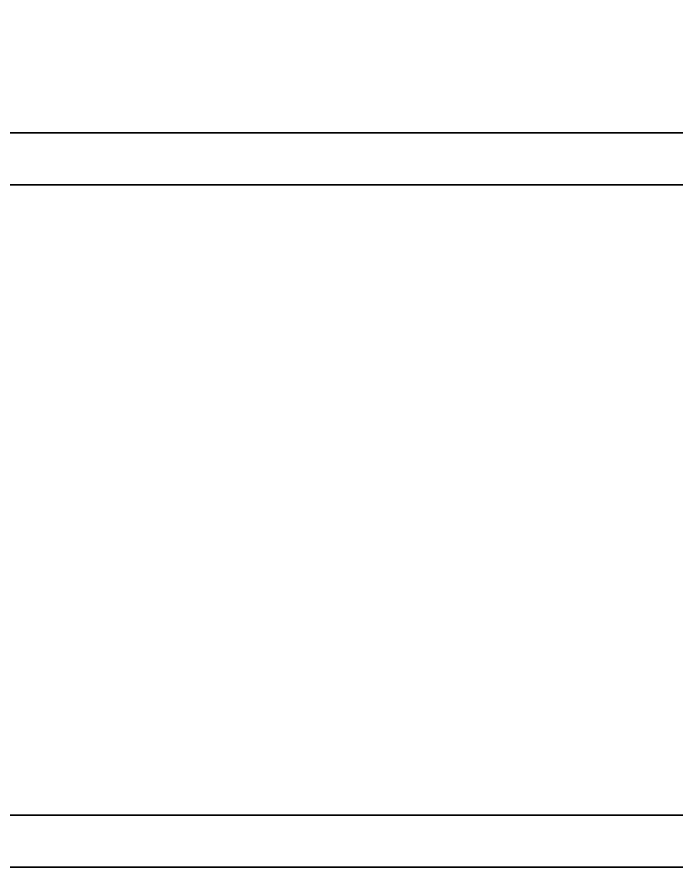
# Model space of a CAD drawing. Extents: x -225 to 1345, y -1183 to 75.
# Drawn here: x 1167.8 to 1218.5, y -737 to -671.6 of the extents above; entities that cross this region are included whole.
import ezdxf

# ---------------------------------------------------------------- set-up
doc = ezdxf.new("R2010")
doc.units = 0
doc.layers.add('IQ_200_3D', color=1, linetype='Continuous')

# ---------------------------------------------------------------- blocks, each defined once
blk = doc.blocks.new('HOOD_RL')
at = {"layer": 'IQ_200_3D'}
mesh = blk.add_polyface(dxfattribs=at)
corners = [(0, 332, 1365), (0, -332, 1365), (200, -332, 1365), (200, 332, 1365), (4, 328, 1365), (196, 328, 1365), (196, -328, 1365), (4, -328, 1365)]
mesh.append_faces([[corners[k] for k in face] for face in [(0, 4, 7, 1), (3, 5, 4, 0)]], dxfattribs={"vtx0": -1, "vtx2": -1})
mesh.append_faces([[corners[k] for k in face] for face in [(2, 1, 7, 6), (3, 2, 6, 5)]], dxfattribs={"vtx1": -1, "vtx3": -1})
mesh = blk.add_polyface(dxfattribs=at)
corners = [(0, -332, 1785), (0, 332, 1785), (200, 332, 1785), (200, -332, 1785), (170, -217.5, 1785), (170, 228.5, 1785), (30, 228.5, 1785), (30, -217.5, 1785)]
mesh.append_faces([[corners[k] for k in face] for face in [(0, 7, 6, 1), (3, 4, 7, 0)]], dxfattribs={"vtx0": -1, "vtx2": -1})
mesh.append_faces([[corners[k] for k in face] for face in [(2, 1, 6, 5), (3, 2, 5, 4)]], dxfattribs={"vtx1": -1, "vtx3": -1})
mesh = blk.add_polyface(dxfattribs=at)
corners = [(0, -332, 1365), (0, 332, 1365), (200, 332, 1365), (200, -332, 1365), (196, 328, 1365), (4, 328, 1365), (4, -328, 1365), (196, -328, 1365)]
mesh.append_faces([[corners[k] for k in face] for face in [(0, 6, 5, 1), (3, 7, 6, 0)]], dxfattribs={"vtx0": -1, "vtx2": -1})
mesh.append_faces([[corners[k] for k in face] for face in [(2, 1, 5, 4), (3, 2, 4, 7)]], dxfattribs={"vtx1": -1, "vtx3": -1})
mesh = blk.add_polyface(dxfattribs=at)
corners = [(0, 328, 1361), (0, -328, 1361), (4, -328, 1361), (4, 328, 1361), (200, -328, 1361), (200, 328, 1361), (196, 328, 1361), (196, -328, 1361)]
mesh.append_faces([[corners[k] for k in face] for face in [(3, 2, 1, 0), (5, 4, 7, 6)]])
mesh = blk.add_polyface(dxfattribs=at)
corners = [(4, 328, 1781), (4, -328, 1781), (196, -328, 1781), (196, 328, 1781), (170, 228.5, 1781), (170, -217.5, 1781), (30, -217.5, 1781), (30, 228.5, 1781)]
mesh.append_faces([[corners[k] for k in face] for face in [(3, 4, 7, 0), (2, 5, 4, 3)]], dxfattribs={"vtx0": -1, "vtx2": -1})
mesh.append_faces([[corners[k] for k in face] for face in [(1, 0, 7, 6), (2, 1, 6, 5)]], dxfattribs={"vtx1": -1, "vtx3": -1})
mesh = blk.add_polyface(dxfattribs=at)
corners = [(0, -279.467, 911.967), (200, -279.467, 911.967), (200, -259.467, 911.967), (0, -259.467, 911.967)]
mesh.append_faces([[corners[k] for k in face] for face in [(3, 2, 1, 0)]])
mesh = blk.add_polyface(dxfattribs=at)
corners = [(0, -259.467, 915.967), (200, -259.467, 915.967), (200, -275.467, 915.967), (0, -275.467, 915.967)]
mesh.append_faces([[corners[k] for k in face] for face in [(3, 2, 1, 0)]])
mesh = blk.add_polyface(dxfattribs=at)
corners = [(0, -275.467, 915.967), (200, -275.467, 915.967), (200, -275.467, 938.624), (0, -275.467, 938.624)]
mesh.append_faces([[corners[k] for k in face] for face in [(3, 2, 1, 0)]])
mesh = blk.add_polyface(dxfattribs=at)
corners = [(0, -275.467, 938.624), (200, -275.467, 938.624), (200, -328, 991.657), (0, -328, 991.657)]
mesh.append_faces([[corners[k] for k in face] for face in [(3, 2, 1, 0)]])
mesh = blk.add_polyface(dxfattribs=at)
corners = [(0, -332, 990), (200, -332, 990), (200, -279.467, 936.967), (0, -279.467, 936.967)]
mesh.append_faces([[corners[k] for k in face] for face in [(3, 2, 1, 0)]])
mesh = blk.add_polyface(dxfattribs=at)
corners = [(0, -279.467, 936.967), (200, -279.467, 936.967), (200, -279.467, 911.967), (0, -279.467, 911.967)]
mesh.append_faces([[corners[k] for k in face] for face in [(3, 2, 1, 0)]])
mesh = blk.add_polyface(dxfattribs=at)
corners = [(0, -328, 1361), (0, -328, 991.657), (200, -328, 991.657), (200, -328, 1361), (196, -328, 1361), (196, -328, 1365), (4, -328, 1365), (4, -328, 1361)]
mesh.append_faces([[corners[k] for k in face] for face in [(7, 4, 3, 2)]], dxfattribs={"vtx0": -1, "vtx3": -1})
mesh.append_faces([[corners[k] for k in face] for face in [(5, 4, 7, 6)]], dxfattribs={"vtx1": -1})
mesh.append_faces([[corners[k] for k in face] for face in [(2, 1, 0, 7)]], dxfattribs={"vtx3": -1})
mesh = blk.add_polyface(dxfattribs=at)
corners = [(4, -328, 1781), (4, -328, 1365), (196, -328, 1365), (196, -328, 1781)]
mesh.append_faces([[corners[k] for k in face] for face in [(3, 2, 1, 0)]])
mesh = blk.add_polyface(dxfattribs=at)
corners = [(0, -332, 1785), (200, -332, 1785), (200, -332, 1365), (0, -332, 1365)]
mesh.append_faces([[corners[k] for k in face] for face in [(3, 2, 1, 0)]])
mesh = blk.add_polyface(dxfattribs=at)
corners = [(0, -332, 1365), (200, -332, 1365), (200, -332, 990), (0, -332, 990)]
mesh.append_faces([[corners[k] for k in face] for face in [(3, 2, 1, 0)]])

msp = doc.modelspace()

# ---------------------------------------------------------------- block references
msp.add_blockref('HOOD_RL', (1120, -405))

doc.saveas('drawing.dxf')
